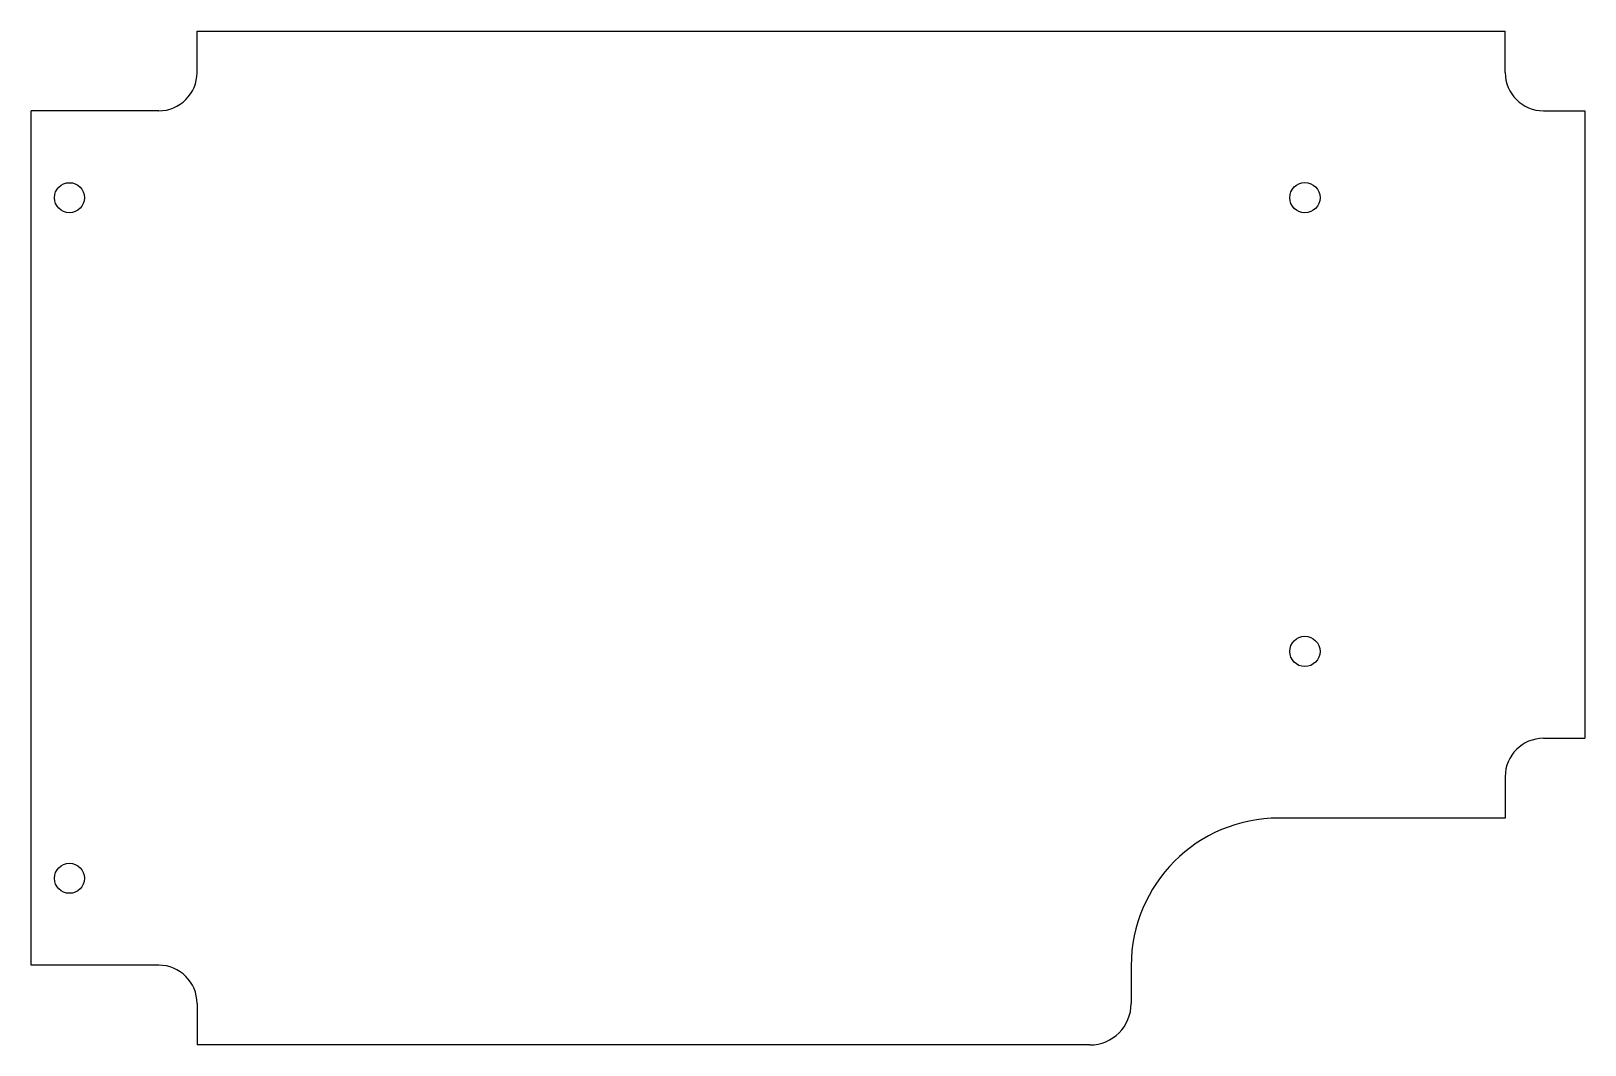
# Model space of a CAD drawing. Extents: x 277 to 408, y -81 to 5.
import ezdxf

# ---------------------------------------------------------------- set-up
doc = ezdxf.new("R2010")
doc.units = 0
doc.layers.add('VISIBLE', color=7, linetype='CONTINUOUS')

msp = doc.modelspace()

# ---------------------------------------------------------------- linework, layer by layer
at = {"layer": 'VISIBLE'}
for p, q in [((290.85, 4.5), (401.55, 4.5)), ((290.85, 1), (290.85, 4.5)), ((401.55, 1), (401.55, 4.5)), ((287.6, -2.25), (276.8, -2.25)), ((276.8, -74.55), (276.8, -2.25)), ((404.8, -2.25), (408.3, -2.25)), ((408.3, -2.25), (408.3, -55.35)), ((404.8, -55.35), (408.3, -55.35)), ((401.55, -58.6), (401.55, -62.1)), ((401.55, -62.1), (382.4, -62.1)), ((287.6, -74.55), (276.8, -74.55)), ((369.9, -74.6), (369.9, -77.8)), ((290.85, -77.8), (290.85, -81.3)), ((366.4, -81.3), (290.85, -81.3))]:
    msp.add_line(p, q, dxfattribs=at)
for centre, radius in [((280.05, -9.6), 1.27), ((384.6, -9.6), 1.28), ((384.6, -48), 1.28), ((280.05, -67.2), 1.27)]:
    msp.add_circle(centre, radius, dxfattribs=at)
for centre, radius, start, end in [((287.6, 1), 3.25, 270, 0), ((404.8, 1), 3.25, 180, 270), ((404.8, -58.6), 3.25, 90, 180), ((382.4, -74.6), 12.5, 90, 180), ((287.6, -77.8), 3.25, 0, 90), ((366.4, -77.8), 3.5, 270, 0)]:
    msp.add_arc(centre, radius, start, end, dxfattribs=at)

doc.saveas('drawing.dxf')
